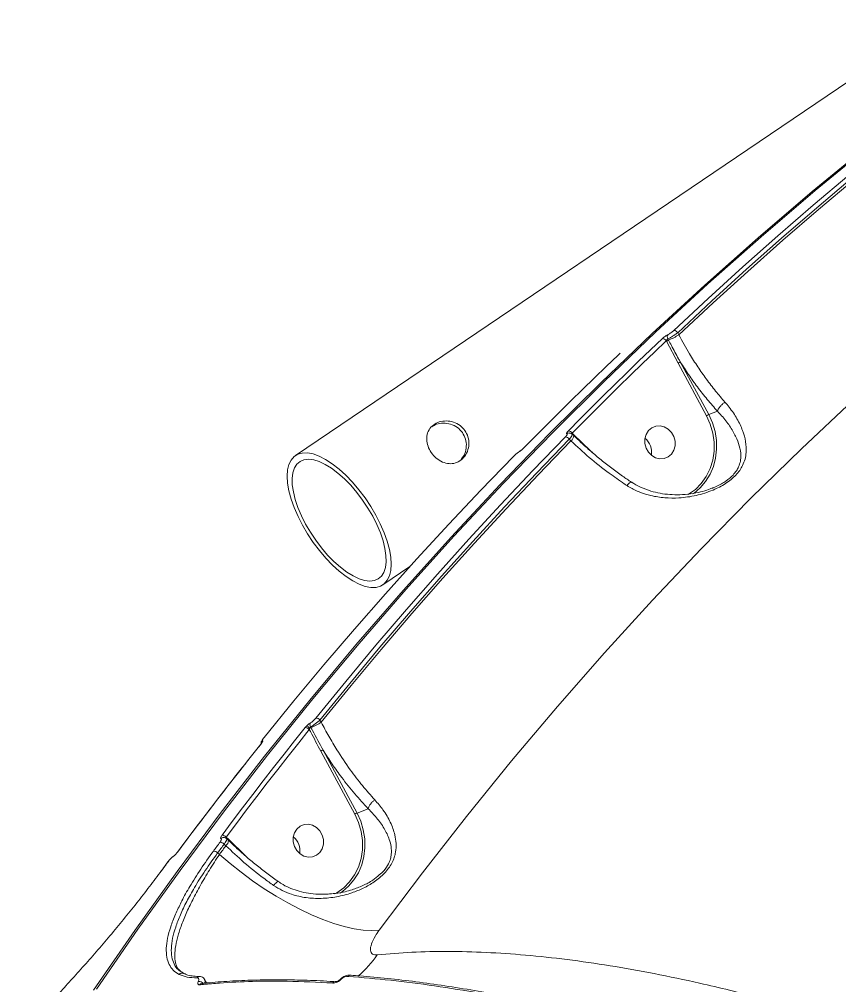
# Model space of a CAD drawing. Header units: millimetres. Extents: x -6104 to 7803, y -6013 to 4803.
# Drawn here: x 257.1 to 477.7, y 1999.5 to 2259.6 of the extents above; entities that cross this region are included whole.
import ezdxf

# ---------------------------------------------------------------- set-up
doc = ezdxf.new("R2010")
doc.units = ezdxf.units.MM
doc.layers.add('DIKOM_ОБЪЕКТ', color=7, linetype='Continuous')

msp = doc.modelspace()

# ---------------------------------------------------------------- linework, layer by layer
at = {"layer": 'DIKOM_ОБЪЕКТ', "color": 7, "linetype": 'Continuous', "lineweight": 15}
for p, q in [((331.325, 2142.197), (504.758, 2259.602)), ((434.487, 2174.675), (434.167, 2175.267)), ((431.092, 2173.069), (431.157, 2172.95)), ((431.157, 2172.95), (434.275, 2167.094)), ((431.712, 2173.237), (431.518, 2173.596)), ((434.275, 2167.094), (441.924, 2152.92)), ((442.519, 2153.224), (434.869, 2167.397)), ((444.897, 2154.118), (442.519, 2153.224)), ((404.999, 2146.616), (405.463, 2146.162)), ((405.777, 2147.966), (406.187, 2147.565)), ((406.168, 2147.884), (405.811, 2148.234)), ((410.76, 2143.448), (406.168, 2147.884)), ((406.187, 2147.565), (406.197, 2147.554)), ((392.722, 2144.229), (392.806, 2144.311)), ((392.807, 2144.31), (392.861, 2144.349)), ((411.214, 2143.004), (410.76, 2143.448)), ((362.144, 2112.342), (354.87, 2107.417)), ((338.269, 2070.413), (337.937, 2071.027)), ((335.494, 2068.976), (335.385, 2069.177)), ((338.173, 2062.616), (347.313, 2045.681)), ((347.908, 2045.985), (338.768, 2062.919)), ((350.933, 2047.123), (347.908, 2045.985)), ((313.331, 2038.911), (312.707, 2039.521)), ((312.817, 2039.112), (313.349, 2038.592)), ((312.163, 2037.642), (312.625, 2037.189)), ((317.912, 2034.485), (313.331, 2038.911)), ((313.349, 2038.592), (313.359, 2038.581)), ((310.904, 2034.86), (310.403, 2035.26)), ((318.362, 2034.045), (317.912, 2034.485)), ((295.263, 2030.461), (297.024, 2032.845)), ((306.165, 2000.131), (306.145, 2000.13))]:
    msp.add_line(p, q, dxfattribs=at)
at = {"layer": 'DIKOM_ОБЪЕКТ', "color": 7, "linetype": 'Continuous', "lineweight": 15, "flags": 128}
for points in [[(509.628, 2241.211), (499.743, 2233.487), (489.948, 2225.635), (480.245, 2217.655), (470.635, 2209.549), (461.119, 2201.318), (451.699, 2192.962), (442.375, 2184.484), (433.148, 2175.883)], [(434.167, 2175.267), (443.386, 2183.861), (452.702, 2192.332), (462.115, 2200.681), (471.623, 2208.905), (481.225, 2217.005), (490.92, 2224.978), (500.707, 2232.824), (510.583, 2240.541)], [(511.056, 2240.079), (501.159, 2232.347), (491.352, 2224.487), (481.637, 2216.498), (472.016, 2208.383), (462.489, 2200.142), (453.057, 2191.776), (443.723, 2183.286), (434.487, 2174.675)], [(485.118, 2225.365), (470.346, 2213.223), (455.789, 2200.789), (441.453, 2188.067), (427.341, 2175.06), (413.458, 2161.773), (399.808, 2148.209), (386.395, 2134.373), (373.223, 2120.269), (360.297, 2105.9), (347.62, 2091.273), (335.196, 2076.39), (323.028, 2061.256), (311.121, 2045.877), (299.478, 2030.256), (288.102, 2014.398), (276.997, 1998.309)], [(277.819, 1998.617), (288.923, 2014.707), (300.299, 2030.565), (311.942, 2046.185), (323.849, 2061.565), (336.017, 2076.699), (348.441, 2091.581), (361.118, 2106.209), (374.045, 2120.577), (387.216, 2134.682), (400.629, 2148.518), (414.279, 2162.082), (428.162, 2175.369), (442.274, 2188.376), (456.61, 2201.098), (471.167, 2213.532), (485.939, 2225.674)], [(430.07, 2173.683), (426.864, 2170.627), (423.67, 2167.557), (420.488, 2164.472), (417.319, 2161.372), (414.162, 2158.257), (411.018, 2155.128), (407.886, 2151.985), (404.767, 2148.827)], [(405.811, 2148.234), (408.927, 2151.389), (412.057, 2154.53), (415.198, 2157.657), (418.352, 2160.768), (421.519, 2163.866), (424.698, 2166.948), (427.889, 2170.016), (431.092, 2173.069)], [(392.861, 2144.349), (395.98, 2147.507), (399.112, 2150.65), (402.256, 2153.779), (405.413, 2156.894), (408.582, 2159.994), (411.763, 2163.079), (414.957, 2166.149), (418.163, 2169.204)], [(353.9, 2014.482), (365.487, 2029.908), (377.341, 2045.087), (389.46, 2060.016), (401.838, 2074.689), (414.471, 2089.101), (427.357, 2103.248), (440.491, 2117.125), (453.868, 2130.728), (467.485, 2144.052), (481.337, 2157.094)], [(441.924, 2152.92), (442.936, 2150.65), (443.621, 2148.261), (443.963, 2145.812), (443.953, 2143.362), (443.592, 2140.969), (442.888, 2138.693), (441.858, 2136.587), (440.527, 2134.702), (438.928, 2133.085), (437.099, 2131.774), (436.958, 2131.691)], [(438.285, 2131.888), (438.564, 2132.084), (440.244, 2133.519), (441.694, 2135.222), (442.881, 2137.154), (443.781, 2139.275), (444.373, 2141.538), (444.645, 2143.895), (444.591, 2146.293), (444.212, 2148.682), (443.516, 2151.009), (442.519, 2153.224)], [(426.295, 2143.102), (425.666, 2144.214), (425.341, 2145.451), (425.344, 2146.713), (425.677, 2147.898), (426.312, 2148.909), (427.198, 2149.666), (428.262, 2150.106), (429.419, 2150.194), (430.575, 2149.922), (431.637, 2149.314), (432.517, 2148.417), (433.146, 2147.305), (433.471, 2146.068), (433.467, 2144.806), (433.134, 2143.621), (432.5, 2142.609), (431.614, 2141.853), (430.55, 2141.413), (429.392, 2141.325), (428.236, 2141.596), (427.175, 2142.205), (426.295, 2143.102)], [(403.957, 2147.208), (395.199, 2138.145), (386.544, 2128.968), (377.993, 2119.676), (369.547, 2110.272), (361.208, 2100.757), (352.976, 2091.132), (344.853, 2081.398), (336.839, 2071.557)], [(337.937, 2071.027), (345.944, 2080.861), (354.061, 2090.586), (362.286, 2100.203), (370.618, 2109.711), (379.057, 2119.107), (387.601, 2128.39), (396.249, 2137.56), (404.999, 2146.616)], [(405.463, 2146.162), (396.694, 2137.089), (388.028, 2127.9), (379.467, 2118.597), (371.012, 2109.181), (362.663, 2099.653), (354.422, 2090.015), (346.291, 2080.268), (338.269, 2070.413)], [(391.588, 2143.284), (391.543, 2143.256), (391.427, 2143.155)], [(322.88, 2066.307), (330.894, 2076.148), (339.017, 2085.882), (347.249, 2095.507), (355.588, 2105.022), (364.034, 2114.426), (372.585, 2123.717), (381.24, 2132.895), (389.998, 2141.958)], [(350.055, 2130.791), (351.58, 2128.506), (352.96, 2126.158), (354.17, 2123.787), (355.192, 2121.433), (356.006, 2119.138), (356.6, 2116.939), (356.962, 2114.874), (357.087, 2112.98), (356.973, 2111.288), (356.622, 2109.828), (356.039, 2108.623), (355.234, 2107.696), (354.222, 2107.061), (353.02, 2106.731), (351.648, 2106.709), (350.129, 2106.997), (348.491, 2107.59), (346.759, 2108.477), (344.966, 2109.644), (343.14, 2111.07), (341.314, 2112.731), (339.518, 2114.599), (337.783, 2116.642), (336.14, 2118.824), (334.615, 2121.109), (333.235, 2123.457), (332.025, 2125.828), (331.003, 2128.181), (330.189, 2130.477), (329.595, 2132.676), (329.233, 2134.74), (329.108, 2136.635), (329.222, 2138.327), (329.573, 2139.787), (330.156, 2140.991), (330.961, 2141.919), (331.973, 2142.553), (333.175, 2142.884), (334.547, 2142.906), (336.066, 2142.618), (337.705, 2142.025), (339.436, 2141.138), (341.229, 2139.971), (343.055, 2138.545), (344.881, 2136.883), (346.677, 2135.016), (348.412, 2132.973), (350.055, 2130.791)], [(349.393, 2130.221), (350.829, 2128.062), (352.122, 2125.843), (353.246, 2123.605), (354.182, 2121.389), (354.911, 2119.236), (355.42, 2117.188), (355.699, 2115.281), (355.744, 2113.552), (355.553, 2112.033), (355.13, 2110.751), (354.482, 2109.731), (353.623, 2108.992), (352.568, 2108.548), (351.336, 2108.407), (349.951, 2108.571), (348.438, 2109.038), (346.826, 2109.798), (345.144, 2110.838), (343.424, 2112.138), (341.698, 2113.674), (339.998, 2115.418), (338.356, 2117.336), (336.802, 2119.394), (335.366, 2121.553), (334.073, 2123.772), (332.949, 2126.01), (332.013, 2128.226), (331.284, 2130.378), (330.775, 2132.427), (330.496, 2134.334), (330.451, 2136.063), (330.642, 2137.582), (331.065, 2138.864), (331.713, 2139.884), (332.572, 2140.622), (333.627, 2141.067), (334.859, 2141.208), (336.244, 2141.044), (337.757, 2140.577), (339.369, 2139.817), (341.051, 2138.777), (342.771, 2137.477), (344.497, 2135.941), (346.197, 2134.197), (347.839, 2132.279), (349.393, 2130.221)], [(333.953, 2068.999), (331.107, 2065.425), (328.275, 2061.837), (325.457, 2058.235), (322.654, 2054.62), (319.865, 2050.991), (317.091, 2047.349), (314.331, 2043.693), (311.586, 2040.024)], [(312.707, 2039.521), (315.45, 2043.187), (318.207, 2046.839), (320.979, 2050.479), (323.765, 2054.104), (326.566, 2057.717), (329.381, 2061.316), (332.211, 2064.901), (335.055, 2068.472)], [(322.275, 2064.875), (322.319, 2064.939), (322.412, 2065.032)], [(299.68, 2035.546), (302.425, 2039.215), (305.184, 2042.87), (307.959, 2046.513), (310.747, 2050.141), (313.551, 2053.757), (316.368, 2057.359), (319.2, 2060.947), (322.047, 2064.521)], [(321.983, 2064.47), (321.987, 2064.475), (322.047, 2064.521)], [(347.313, 2045.681), (348.325, 2043.411), (349.01, 2041.022), (349.352, 2038.573), (349.342, 2036.123), (348.981, 2033.731), (348.276, 2031.454), (347.247, 2029.348), (345.916, 2027.464), (344.317, 2025.846), (342.488, 2024.535), (341.893, 2024.202)], [(343.325, 2024.417), (343.953, 2024.845), (345.633, 2026.281), (347.082, 2027.983), (348.27, 2029.915), (349.169, 2032.036), (349.762, 2034.3), (350.034, 2036.656), (349.98, 2039.055), (349.601, 2041.443), (348.905, 2043.77), (347.908, 2045.985)], [(331.683, 2035.863), (331.055, 2036.975), (330.729, 2038.212), (330.733, 2039.474), (331.066, 2040.659), (331.701, 2041.671), (332.587, 2042.427), (333.651, 2042.867), (334.808, 2042.955), (335.964, 2042.683), (337.026, 2042.075), (337.906, 2041.178), (338.535, 2040.066), (338.86, 2038.829), (338.856, 2037.567), (338.523, 2036.382), (337.888, 2035.37), (337.003, 2034.614), (335.938, 2034.174), (334.781, 2034.086), (333.625, 2034.358), (332.564, 2034.966), (331.683, 2035.863)], [(311.043, 2038.144), (310.823, 2037.846), (310.603, 2037.548), (310.382, 2037.251), (310.162, 2036.953), (309.942, 2036.655), (309.722, 2036.356), (309.502, 2036.058), (309.282, 2035.76)], [(310.403, 2035.26), (310.623, 2035.558), (310.843, 2035.856), (311.062, 2036.154), (311.282, 2036.451), (311.502, 2036.749), (311.722, 2037.047), (311.943, 2037.344), (312.163, 2037.642)], [(312.625, 2037.189), (312.41, 2036.898), (312.195, 2036.607), (311.979, 2036.316), (311.764, 2036.025), (311.549, 2035.734), (311.334, 2035.443), (311.119, 2035.151), (310.904, 2034.86)], [(298.587, 2034.422), (298.491, 2034.349), (298.38, 2034.222)], [(299.618, 2035.497), (299.62, 2035.5), (299.68, 2035.546)], [(310.904, 2034.86), (313.759, 2032.414), (316.736, 2030.046), (319.81, 2027.778), (322.952, 2025.632), (326.134, 2023.625), (329.326, 2021.778), (332.499, 2020.105), (335.625, 2018.624), (338.675, 2017.346), (341.621, 2016.285), (344.436, 2015.449), (347.095, 2014.846), (349.574, 2014.482), (351.849, 2014.36), (353.9, 2014.482)], [(295.323, 2030.51), (295.543, 2030.808), (295.763, 2031.106), (295.983, 2031.404), (296.203, 2031.702), (296.423, 2032), (296.643, 2032.298), (296.864, 2032.596), (297.084, 2032.893)], [(297.024, 2032.845), (297.026, 2032.847), (297.084, 2032.893)], [(295.263, 2030.461), (295.265, 2030.464), (295.323, 2030.51)], [(305.622, 2001.978), (305.617, 2001.978), (305.562, 2001.98)], [(343.322, 2001.138), (343.327, 2001.156), (343.338, 2001.171), (343.354, 2001.18), (343.376, 2001.185), (343.403, 2001.185), (343.435, 2001.18), (343.472, 2001.171), (343.513, 2001.157)], [(346.284, 2002.372), (346.236, 2002.378), (346.224, 2002.379)]]:
    msp.add_lwpolyline(points, dxfattribs=at)
at = {"layer": 'DIKOM_ОБЪЕКТ', "color": 7, "linetype": 'Continuous', "lineweight": 15}
for centre, radius, start, end in [((432.399, 2174.128), 1.029, 140.26857, 211.15313), ((419.47, 2200.265), 29.671, 294.36703, 300.40428), ((433.041, 2174.555), 1.333, 32.31735, 85.36838), ((429.971, 2172.358), 1.328, 32.3585, 85.73363), ((434.177, 2167.799), 5.971, 114.38825, 120.38881), ((436.956, 2162.575), 5.255, 113.40131, 120.68515), ((444.597, 2148.418), 5.236, 113.38819, 120.69827), ((404.992, 2147.357), 0.916, 91.5181, 133.66817), ((404.681, 2147.461), 1.369, 34.39296, 86.40522), ((403.864, 2145.831), 1.38, 34.64731, 86.16247), ((403.99, 2147.828), 2.224, 311.48482, 352.89899), ((407.008, 2147.166), 1.105, 139.42788, 150.78262), ((422.262, 2143.072), 4.901, 350.55558, 50.66953), ((422.266, 2143.074), 4.896, 350.52581, 50.6993), ((336.281, 2069.721), 1.048, 147.72172, 211.26932), ((323.234, 2096.036), 29.708, 294.37269, 300.4025), ((336.79, 2070.051), 1.507, 40.37824, 88.11511), ((333.913, 2067.499), 1.501, 40.42727, 88.4528), ((339.805, 2073.666), 6.732, 217.52556, 226.23532), ((337.441, 2064.601), 4.789, 113.99395, 118.60498), ((323.224, 2064.771), 0.999, 139.69444, 174.34703), ((340.834, 2058.139), 5.208, 113.36869, 120.71777), ((349.995, 2041.163), 5.255, 113.40131, 120.68515), ((312.028, 2038.512), 0.917, 90.26108, 141.27167), ((311.563, 2038.473), 1.552, 42.5057, 89.14478), ((327.65, 2035.833), 4.901, 350.55711, 50.66702), ((327.655, 2035.835), 4.897, 350.52747, 50.69666), ((311.014, 2036.579), 1.565, 42.76336, 88.9205), ((311.152, 2038.856), 2.225, 311.48904, 352.88687), ((314.146, 2038.21), 1.076, 139.28825, 150.94788), ((309.255, 2034.191), 1.569, 42.92673, 88.98443), ((324.711, 2028.292), 35.22, 312.03828, 324.43069), ((300.796, 2001.983), 0.934, 52.36663, 141.48593), ((305.58, 2001.139), 0.841, 91.23533, 145.71229), ((305.423, 1999.182), 1.494, 40.63266, 98.90115), ((306.236, 1999.347), 0.787, 96.64516, 147.86236), ((341.994, 1999.867), 0.744, 87.58027, 149.33376), ((346.218, 2001.631), 0.748, 89.56191, 149.15009)]:
    msp.add_arc(centre, radius, start, end, dxfattribs=at)
for points, knots in [([(431.608, 2174.785), (431.597, 2174.781), (431.495, 2174.737), (431.258, 2174.609), (430.861, 2174.343), (430.439, 2174.018), (430.193, 2173.794), (430.07, 2173.683)], [0, 0, 0, 0, 0.0278455, 0.2650055, 0.5076939, 0.753932, 1, 1, 1, 1]), ([(431.518, 2173.596), (431.537, 2173.603), (431.706, 2173.676), (432.107, 2173.879), (432.785, 2174.285), (433.517, 2174.772), (433.95, 2175.102), (434.167, 2175.267)], [0, 0, 0, 0, 0.0286354, 0.2670842, 0.5101323, 0.7556474, 1, 1, 1, 1]), ([(433.148, 2175.883), (433.025, 2175.772), (432.779, 2175.549), (432.356, 2175.226), (431.959, 2174.962), (431.72, 2174.834), (431.619, 2174.79), (431.608, 2174.785)], [0, 0, 0, 0, 0.2457771, 0.4918092, 0.7342765, 0.9715216, 1, 1, 1, 1]), ([(446.898, 2156.571), (446.045, 2157.553), (444.33, 2159.527), (441.879, 2162.736), (439.548, 2166.08), (437.033, 2170.02), (435.43, 2172.95), (434.487, 2174.675)], [0, 0, 0, 0, 0.1872858, 0.3765503, 0.5570071, 0.7391971, 1, 1, 1, 1]), ([(431.092, 2173.069), (431.122, 2173.127), (431.179, 2173.241), (431.29, 2173.4), (431.4, 2173.52), (431.472, 2173.572), (431.507, 2173.591), (431.515, 2173.594), (431.518, 2173.596)], [0, 0, 0, 0, 0.26300396, 0.51590028, 0.75209217, 0.94105237, 0.97420458, 1, 1, 1, 1]), ([(434.869, 2167.397), (434.709, 2167.689), (433.905, 2169.147), (432.864, 2171.101), (431.972, 2172.755), (431.712, 2173.237)], [0, 0, 0, 0, 0.15040988, 0.75212218, 1, 1, 1, 1]), ([(418.162, 2169.22), (418.215, 2169.271), (418.342, 2169.392), (418.449, 2169.51), (418.506, 2169.582), (418.505, 2169.581), (418.505, 2169.58)], [0, 0, 0, 0, 0.273804, 0.6539213, 0.89723, 1, 1, 1, 1]), ([(418.163, 2169.204), (418.189, 2169.229), (418.326, 2169.36), (418.542, 2169.582), (418.644, 2169.716), (418.695, 2169.782)], [0, 0, 0, 0, 0.1049111, 0.5584338, 1, 1, 1, 1]), ([(434.869, 2167.397), (435.607, 2166.25), (437.089, 2163.945), (439.525, 2160.565), (442.126, 2157.234), (443.97, 2155.16), (444.897, 2154.118)], [0, 0, 0, 0, 0.2380443, 0.4781608, 0.7377141, 1, 1, 1, 1]), ([(420.53, 2134.115), (420.754, 2133.975), (421.858, 2133.282), (423.983, 2132.275), (427.173, 2131.288), (430.696, 2130.754), (434.786, 2130.725), (439.161, 2131.341), (443.416, 2132.676), (446.561, 2134.288), (448.559, 2135.737), (449.861, 2136.935), (450.895, 2138.206), (451.755, 2139.653), (452.345, 2141.255), (452.695, 2143.401), (452.548, 2145.959), (451.701, 2148.978), (450.23, 2152.09), (448.531, 2154.657), (447.276, 2156.128), (446.898, 2156.571)], [0, 0, 0, 0, 0.0134548, 0.066322, 0.1192308, 0.1832726, 0.2473505, 0.3264797, 0.4053645, 0.46786, 0.4990965, 0.5303026, 0.5614422, 0.5926223, 0.6345136, 0.6764883, 0.7480855, 0.8197602, 0.8939583, 0.9680656, 1, 1, 1, 1]), ([(444.899, 2154.121), (444.951, 2154.298), (445.056, 2154.652), (445.474, 2155.284), (446.031, 2155.903), (446.501, 2156.295), (446.791, 2156.5), (446.861, 2156.547), (446.898, 2156.571)], [0, 0, 0, 0, 0.23161256, 0.46324297, 0.69486348, 0.92649791, 0.96104086, 1, 1, 1, 1]), ([(444.899, 2154.121), (444.899, 2154.12), (445.273, 2153.715), (446.5, 2152.429), (448.235, 2150.141), (449.817, 2147.435), (450.848, 2144.79), (451.22, 2142.589), (451.084, 2140.712), (450.681, 2139.336), (449.994, 2138.067), (448.944, 2136.736), (447.7, 2135.696), (445.916, 2134.522), (444.744, 2134), (443.772, 2133.566)], [0, 0, 0, 0, 0.0000712, 0.055872, 0.1845875, 0.3168427, 0.4398096, 0.5654488, 0.6346954, 0.7054707, 0.7544538, 0.805322, 0.8849153, 0.9044989, 1, 1, 1, 1]), ([(444.897, 2154.118), (444.897, 2154.118), (444.898, 2154.119), (444.899, 2154.12), (444.899, 2154.121)], [0, 0, 0, 0, 0.6211931, 1, 1, 1, 1]), ([(376.904, 2148.966), (377.232, 2148.391), (377.887, 2147.241), (378.082, 2145.229), (377.677, 2143.275), (376.667, 2141.59), (375.219, 2140.434), (373.533, 2139.922), (371.75, 2140.059), (369.994, 2140.829), (368.448, 2142.148), (367.303, 2143.819), (366.666, 2145.636), (366.598, 2147.459), (367.161, 2149.137), (368.345, 2150.478), (369.992, 2151.324), (371.903, 2151.614), (373.884, 2151.294), (375.677, 2150.402), (376.515, 2149.421), (376.904, 2148.966)], [0, 0, 0, 0, 0.0522328, 0.1044156, 0.1578392, 0.2123177, 0.2653831, 0.3167434, 0.3687713, 0.4227546, 0.4770196, 0.5294972, 0.5809374, 0.633501, 0.6877747, 0.7417331, 0.7936579, 0.8450722, 0.8982128, 0.9526886, 1, 1, 1, 1]), ([(368.041, 2149.957), (368.434, 2150.201), (369.326, 2150.753), (371.119, 2151.014), (373.092, 2150.753), (374.95, 2149.886), (375.823, 2148.879), (376.241, 2148.396)], [0, 0, 0, 0, 0.1615548, 0.3658209, 0.5782528, 0.7977337, 1, 1, 1, 1]), ([(376.241, 2148.396), (376.567, 2147.823), (377.219, 2146.677), (377.403, 2144.676), (377.03, 2142.714), (376.303, 2141.672), (375.944, 2141.156)], [0, 0, 0, 0, 0.2479136, 0.4955469, 0.7502296, 1, 1, 1, 1]), ([(404.767, 2148.827), (404.748, 2148.807), (404.623, 2148.679), (404.426, 2148.452), (404.269, 2148.206), (404.232, 2148.043), (404.317, 2148.027), (404.36, 2148.019)], [0, 0, 0, 0, 0.0426238, 0.2824714, 0.5216159, 0.7607542, 1, 1, 1, 1]), ([(404.966, 2148.252), (405.013, 2148.26), (405.181, 2148.288), (405.495, 2148.195), (405.685, 2148.031), (405.767, 2147.959)], [0, 0, 0, 0, 0.1768756, 0.6439101, 1, 1, 1, 1]), ([(404.36, 2148.019), (404.403, 2148.011), (404.488, 2147.995), (404.452, 2147.831), (404.296, 2147.583), (404.1, 2147.356), (403.975, 2147.227), (403.957, 2147.208)], [0, 0, 0, 0, 0.2393925, 0.4786795, 0.7179043, 0.9577158, 1, 1, 1, 1]), ([(404.999, 2146.616), (405.029, 2146.649), (405.23, 2146.87), (405.545, 2147.263), (405.786, 2147.678), (405.854, 2147.915), (405.774, 2147.94), (405.756, 2147.945)], [0, 0, 0, 0, 0.0509403, 0.3399482, 0.6284237, 0.9169909, 1, 1, 1, 1]), ([(405.463, 2146.162), (407.076, 2144.659), (410.349, 2141.609), (415.249, 2137.753), (418.692, 2135.324), (420.29, 2134.273), (420.53, 2134.115)], [0, 0, 0, 0, 0.343499, 0.6969371, 0.9545284, 1, 1, 1, 1]), ([(406.218, 2147.577), (406.847, 2146.967), (408.325, 2145.532), (410.793, 2143.334), (413.577, 2140.996), (416.441, 2138.757), (419.174, 2136.747), (420.955, 2135.556), (421.756, 2135.02)], [0, 0, 0, 0, 0.1328482, 0.3122551, 0.4924755, 0.6729161, 0.8528939, 1, 1, 1, 1]), ([(389.998, 2141.958), (390.112, 2142.071), (390.342, 2142.299), (390.73, 2142.641), (391.094, 2142.934), (391.317, 2143.089), (391.414, 2143.147), (391.427, 2143.155)], [0, 0, 0, 0, 0.2406714, 0.4814274, 0.72163, 0.9612001, 1, 1, 1, 1]), ([(391.427, 2143.155), (391.441, 2143.163), (391.537, 2143.221), (391.76, 2143.376), (392.126, 2143.667), (392.516, 2144.008), (392.746, 2144.235), (392.861, 2144.349)], [0, 0, 0, 0, 0.0385832, 0.2780963, 0.5183461, 0.7592339, 1, 1, 1, 1]), ([(391.588, 2143.284), (391.596, 2143.289), (391.625, 2143.306), (391.745, 2143.386), (391.954, 2143.543), (392.249, 2143.786), (392.529, 2144.036), (392.675, 2144.182), (392.722, 2144.229)], [0, 0, 0, 0, 0.0554792, 0.1989809, 0.3876506, 0.6201458, 0.8771744, 1, 1, 1, 1]), ([(421.727, 2134.983), (421.682, 2135.003), (421.575, 2135.052), (421.242, 2134.849), (420.89, 2134.523), (420.644, 2134.25), (420.557, 2134.147), (420.53, 2134.115)], [0, 0, 0, 0, 0.2212138, 0.5283651, 0.8355152, 0.949225, 1, 1, 1, 1]), ([(421.789, 2135.073), (421.831, 2135.041), (422.52, 2134.532), (424.043, 2133.762), (426.343, 2132.793), (428.819, 2132.114), (431.404, 2131.728), (434.116, 2131.605), (436.911, 2131.77), (439.564, 2132.215), (441.857, 2132.813), (443.184, 2133.327), (443.777, 2133.556)], [0, 0, 0, 0, 0.0069091, 0.1131177, 0.2234742, 0.3365492, 0.4514462, 0.5694253, 0.6949046, 0.818732, 0.9191025, 1, 1, 1, 1]), ([(443.772, 2133.566), (443.7, 2133.528), (443.486, 2133.412), (443.254, 2133.358), (443.1, 2133.321)], [0, 0, 0, 0, 0.33197038, 1, 1, 1, 1]), ([(335.395, 2070.281), (335.301, 2070.23), (335.115, 2070.128), (334.781, 2069.864), (334.565, 2069.66), (334.466, 2069.566)], [0, 0, 0, 0, 0.3509953, 0.701431, 1, 1, 1, 1]), ([(335.385, 2069.177), (335.554, 2069.263), (335.896, 2069.437), (336.579, 2069.899), (337.301, 2070.453), (337.726, 2070.837), (337.937, 2071.027)], [0, 0, 0, 0, 0.2425021, 0.4917149, 0.7472786, 1, 1, 1, 1]), ([(336.839, 2071.557), (336.724, 2071.421), (336.493, 2071.15), (336.09, 2070.764), (335.698, 2070.448), (335.495, 2070.336), (335.395, 2070.281)], [0, 0, 0, 0, 0.2566309, 0.5136765, 0.7612225, 1, 1, 1, 1]), ([(352.691, 2049.539), (351.574, 2050.787), (349.322, 2053.304), (345.877, 2057.836), (342.859, 2062.335), (340.27, 2066.653), (338.938, 2069.156), (338.269, 2070.413)], [0, 0, 0, 0, 0.21064874, 0.42475163, 0.676213, 0.83739716, 1, 1, 1, 1]), ([(334.466, 2069.566), (334.413, 2069.513), (334.229, 2069.328), (334.068, 2069.136), (333.953, 2068.999)], [0, 0, 0, 0, 0.2879724, 1, 1, 1, 1]), ([(335.055, 2068.472), (335.073, 2068.553), (335.099, 2068.665), (335.138, 2068.774), (335.149, 2068.805)], [0, 0, 0, 0, 0.7210874, 1, 1, 1, 1]), ([(335.055, 2068.472), (335.157, 2068.283), (336.205, 2066.335), (337.239, 2064.38), (338.173, 2062.616)], [0, 0, 0, 0, 0.0973961, 1, 1, 1, 1]), ([(335.149, 2068.805), (335.17, 2068.857), (335.213, 2068.965), (335.289, 2069.091), (335.35, 2069.156), (335.378, 2069.173), (335.385, 2069.177)], [0, 0, 0, 0, 0.3282784, 0.6788025, 0.9203679, 1, 1, 1, 1]), ([(338.768, 2062.919), (337.816, 2064.676), (336.723, 2066.695), (335.635, 2068.714), (335.494, 2068.976)], [0, 0, 0, 0, 0.8702185, 1, 1, 1, 1]), ([(322.047, 2064.521), (322.089, 2064.575), (322.236, 2064.762), (322.339, 2064.92), (322.412, 2065.032)], [0, 0, 0, 0, 0.2878776, 1, 1, 1, 1]), ([(322.119, 2064.647), (322.11, 2064.688), (322.083, 2064.819), (322.116, 2065.041), (322.198, 2065.318), (322.381, 2065.663), (322.605, 2066.002), (322.823, 2066.257), (322.866, 2066.307)], [0, 0, 0, 0, 0.058236, 0.1876988, 0.3293299, 0.5453283, 0.9103249, 1, 1, 1, 1]), ([(322.462, 2065.417), (322.426, 2065.419), (322.355, 2065.424), (322.392, 2065.584), (322.532, 2065.841), (322.719, 2066.104), (322.849, 2066.268), (322.88, 2066.307)], [0, 0, 0, 0, 0.2249466, 0.4495835, 0.6803199, 0.9238193, 1, 1, 1, 1]), ([(322.412, 2065.032), (322.452, 2065.104), (322.539, 2065.26), (322.568, 2065.409), (322.498, 2065.414), (322.462, 2065.417)], [0, 0, 0, 0, 0.2986045, 0.6490426, 1, 1, 1, 1]), ([(299.618, 2035.497), (301.521, 2038.037), (307.039, 2045.403), (314.498, 2055.062), (320.114, 2062.122), (321.987, 2064.476)], [0, 0, 0, 0, 0.2597894, 0.7531926, 1, 1, 1, 1]), ([(321.98, 2064.472), (322.031, 2064.535), (322.147, 2064.678), (322.24, 2064.817), (322.269, 2064.866), (322.274, 2064.875)], [0, 0, 0, 0, 0.3946026, 0.893742, 1, 1, 1, 1]), ([(322.27, 2064.87), (322.281, 2064.887), (322.309, 2064.93), (322.318, 2064.957), (322.314, 2064.946), (322.314, 2064.946)], [0, 0, 0, 0, 0.3853873, 0.9907169, 1, 1, 1, 1]), ([(338.768, 2062.919), (339.573, 2061.661), (341.192, 2059.133), (344.035, 2055.18), (347.276, 2051.063), (349.708, 2048.443), (350.933, 2047.123)], [0, 0, 0, 0, 0.2160657, 0.4341067, 0.7147652, 1, 1, 1, 1]), ([(325.468, 2026.5), (326.226, 2026.024), (327.741, 2025.071), (330.672, 2023.905), (334.198, 2023.107), (338.308, 2022.908), (342.438, 2023.35), (346.236, 2024.338), (349.623, 2025.719), (352.642, 2027.443), (354.94, 2029.335), (356.425, 2031.105), (357.323, 2032.531), (357.947, 2034), (358.392, 2035.784), (358.488, 2037.829), (358.077, 2040.493), (356.977, 2043.501), (355.144, 2046.662), (353.459, 2048.639), (352.691, 2049.539)], [0, 0, 0, 0, 0.0450786, 0.0901828, 0.1588885, 0.2276841, 0.2984037, 0.3691139, 0.4250484, 0.4808189, 0.5408192, 0.5713839, 0.6019545, 0.6344661, 0.6670296, 0.7198472, 0.772771, 0.852885, 0.9329876, 1, 1, 1, 1]), ([(350.936, 2047.126), (350.979, 2047.312), (351.067, 2047.685), (351.463, 2048.341), (351.983, 2048.954), (352.422, 2049.342), (352.654, 2049.512), (352.691, 2049.539)], [0, 0, 0, 0, 0.24622644, 0.49246398, 0.73869262, 0.95803505, 1, 1, 1, 1]), ([(350.933, 2047.123), (350.934, 2047.123), (350.935, 2047.124), (350.935, 2047.125), (350.936, 2047.126)], [0, 0, 0, 0, 0.5693385, 1, 1, 1, 1]), ([(350.936, 2047.126), (350.936, 2047.126), (351.724, 2046.311), (353.357, 2044.615), (355.29, 2041.845), (356.54, 2039.263), (357.133, 2036.942), (357.208, 2035.191), (356.919, 2033.63), (356.356, 2032.134), (355.488, 2030.883), (354.634, 2029.908), (354.217, 2029.596), (353.989, 2029.425)], [0, 0, 0, 0, 0.0001069, 0.1461037, 0.3178372, 0.4939733, 0.6043209, 0.7168774, 0.7816495, 0.848208, 0.9419156, 0.9682477, 1, 1, 1, 1]), ([(311.313, 2039.086), (311.36, 2039.074), (311.454, 2039.05), (311.447, 2038.854), (311.327, 2038.567), (311.163, 2038.307), (311.058, 2038.163), (311.043, 2038.144)], [0, 0, 0, 0, 0.24074, 0.4813766, 0.7220835, 0.9628107, 1, 1, 1, 1]), ([(311.586, 2040.024), (311.572, 2040.005), (311.466, 2039.861), (311.302, 2039.602), (311.181, 2039.316), (311.172, 2039.122), (311.266, 2039.098), (311.313, 2039.086)], [0, 0, 0, 0, 0.0372111, 0.2778825, 0.5185769, 0.759237, 1, 1, 1, 1]), ([(312.023, 2039.421), (312.042, 2039.424), (312.186, 2039.446), (312.491, 2039.364), (312.706, 2039.195), (312.812, 2039.113)], [0, 0, 0, 0, 0.0698515, 0.5461949, 1, 1, 1, 1]), ([(312.163, 2037.642), (312.187, 2037.673), (312.367, 2037.909), (312.651, 2038.334), (312.857, 2038.79), (312.902, 2039.053), (312.816, 2039.084), (312.797, 2039.091)], [0, 0, 0, 0, 0.0449105, 0.3354259, 0.6258026, 0.9159192, 1, 1, 1, 1]), ([(312.632, 2039.181), (312.627, 2039.183), (312.604, 2039.195), (312.601, 2039.26), (312.625, 2039.367), (312.672, 2039.462), (312.703, 2039.514), (312.707, 2039.521)], [0, 0, 0, 0, 0.080633, 0.3720807, 0.6638371, 0.9550511, 1, 1, 1, 1]), ([(312.625, 2037.189), (314.221, 2035.681), (317.459, 2032.621), (321.867, 2029.082), (324.583, 2027.134), (325.468, 2026.5)], [0, 0, 0, 0, 0.3958762, 0.8032197, 1, 1, 1, 1]), ([(313.381, 2038.604), (314.01, 2037.994), (315.486, 2036.561), (317.951, 2034.368), (320.729, 2032.032), (323.589, 2029.807), (325.591, 2028.312), (326.636, 2027.604), (326.705, 2027.558)], [0, 0, 0, 0, 0.153728, 0.3609245, 0.5690808, 0.7775188, 0.9854295, 1, 1, 1, 1]), ([(297.027, 2032.846), (297.045, 2032.872), (297.197, 2033.083), (297.548, 2033.501), (298.068, 2034.016), (298.377, 2034.313), (298.572, 2034.408), (298.586, 2034.415)], [0, 0, 0, 0, 0.0431455, 0.350395, 0.6509756, 0.9749619, 1, 1, 1, 1]), ([(297.084, 2032.893), (297.184, 2033.022), (297.383, 2033.28), (297.73, 2033.662), (298.065, 2033.985), (298.275, 2034.153), (298.368, 2034.213), (298.38, 2034.222)], [0, 0, 0, 0, 0.2404975, 0.4810153, 0.7218732, 0.9628572, 1, 1, 1, 1]), ([(300.323, 2003.47), (300.145, 2003.588), (299.43, 2004.065), (298.651, 2005.324), (298.002, 2007.231), (297.881, 2009.561), (298.226, 2012.239), (299.038, 2015.245), (300.312, 2018.553), (302.007, 2022.114), (304.221, 2026.095), (306.972, 2030.481), (309.259, 2033.667), (310.403, 2035.26)], [0, 0, 0, 0, 0.0310871, 0.1253091, 0.2192307, 0.3131586, 0.407388, 0.5013164, 0.5950003, 0.6889837, 0.7826688, 0.8913332, 1, 1, 1, 1]), ([(298.38, 2034.222), (298.393, 2034.23), (298.486, 2034.291), (298.696, 2034.458), (299.031, 2034.78), (299.38, 2035.16), (299.58, 2035.417), (299.68, 2035.546)], [0, 0, 0, 0, 0.0372868, 0.2782123, 0.5190252, 0.7595422, 1, 1, 1, 1]), ([(298.586, 2034.422), (298.592, 2034.425), (298.608, 2034.436), (298.697, 2034.503), (298.852, 2034.636), (299.083, 2034.862), (299.352, 2035.16), (299.54, 2035.39), (299.614, 2035.493), (299.617, 2035.496)], [0, 0, 0, 0, 0.0605931, 0.1764772, 0.329592, 0.5266885, 0.7536818, 0.9910846, 1, 1, 1, 1]), ([(310.904, 2034.86), (309.983, 2033.447), (308.141, 2030.622), (305.731, 2026.523), (303.625, 2022.588), (301.871, 2018.875), (300.488, 2015.429), (299.513, 2012.308), (298.95, 2009.545), (298.802, 2007.173), (299.115, 2005.267), (299.69, 2003.946), (300.327, 2003.467), (300.562, 2003.291)], [0, 0, 0, 0, 0.0929015, 0.1858032, 0.2797514, 0.3739938, 0.4679416, 0.5628199, 0.6580021, 0.7528801, 0.8484014, 0.9442322, 1, 1, 1, 1]), ([(309.282, 2035.76), (308.114, 2034.131), (305.776, 2030.873), (303.013, 2026.414), (301.304, 2023.452), (300.677, 2022.123), (300.618, 2021.998)], [0, 0, 0, 0, 0.3388293, 0.6776534, 0.9698551, 1, 1, 1, 1]), ([(257.055, 1986.388), (258.081, 1987.416), (260.132, 1989.472), (263.518, 1992.981), (266.983, 1996.656), (270.466, 2000.436), (274.071, 2004.44), (277.75, 2008.633), (281.447, 2012.958), (285.108, 2017.364), (288.673, 2021.795), (292.118, 2026.209), (294.256, 2029.078), (295.323, 2030.51)], [0, 0, 0, 0, 0.1009686, 0.2019357, 0.290338, 0.379023, 0.4674237, 0.5561135, 0.6450898, 0.7337802, 0.822424, 0.9113531, 1, 1, 1, 1]), ([(353.989, 2029.425), (353.396, 2028.912), (352.031, 2027.728), (349.454, 2026.407), (346.326, 2025.217), (343.625, 2024.491), (341.889, 2024.355), (341.442, 2024.32)], [0, 0, 0, 0, 0.16763984, 0.38617218, 0.61211082, 0.89988173, 1, 1, 1, 1]), ([(326.688, 2027.52), (326.649, 2027.537), (326.563, 2027.573), (326.248, 2027.35), (325.883, 2026.989), (325.611, 2026.674), (325.495, 2026.532), (325.468, 2026.5)], [0, 0, 0, 0, 0.2283053, 0.5131333, 0.797966, 0.9536926, 1, 1, 1, 1]), ([(326.717, 2027.567), (327.144, 2027.274), (328.21, 2026.543), (330.115, 2025.658), (332.395, 2024.876), (334.859, 2024.352), (337.474, 2024.106), (339.659, 2024.086), (340.953, 2024.255), (341.34, 2024.305)], [0, 0, 0, 0, 0.1005423, 0.2510719, 0.407901, 0.5717081, 0.7440995, 0.9235243, 1, 1, 1, 1]), ([(300.618, 2021.998), (300.075, 2020.895), (298.929, 2018.566), (297.705, 2015.322), (296.87, 2012.251), (296.519, 2009.52), (296.645, 2007.151), (297.287, 2005.192), (298.377, 2003.609), (299.503, 2002.912), (300.065, 2002.564)], [0, 0, 0, 0, 0.1135576, 0.23973, 0.3662872, 0.4932513, 0.6198085, 0.7464027, 0.8734008, 1, 1, 1, 1]), ([(353.359, 2007.805), (352.874, 2007.828), (351.898, 2007.874), (351.392, 2008.976), (351.685, 2010.693), (352.615, 2012.639), (353.533, 2013.955), (353.9, 2014.482)], [0, 0, 0, 0, 0.2099059, 0.4228934, 0.6382642, 0.8553525, 1, 1, 1, 1]), ([(865.948, 1744.415), (862.314, 1748.266), (855.043, 1755.973), (843.404, 1767.598), (831.269, 1779.233), (818.441, 1791.012), (804.931, 1802.906), (790.745, 1814.887), (776.107, 1826.761), (760.623, 1838.832), (744.283, 1851.053), (727.1, 1863.369), (709.405, 1875.524), (691.237, 1887.465), (672.65, 1899.145), (654.074, 1910.292), (635.575, 1920.88), (617.213, 1930.897), (598.668, 1940.518), (579.996, 1949.691), (561.261, 1958.371), (542.892, 1966.361), (524.943, 1973.649), (507.457, 1980.24), (490.135, 1986.249), (473.044, 1991.628), (456.253, 1996.341), (441.19, 2000.025), (427.78, 2002.844), (415.881, 2004.967), (404.346, 2006.631), (393.217, 2007.827), (382.544, 2008.552), (372.328, 2008.799), (362.533, 2008.605), (356.417, 2008.071), (353.359, 2007.805)], [0, 0, 0, 0, 0.0277654, 0.0555639, 0.0833624, 0.1111276, 0.1400315, 0.168973, 0.1979143, 0.226818, 0.2582448, 0.2896958, 0.3211227, 0.3534672, 0.3858385, 0.4181831, 0.449506, 0.480853, 0.5121759, 0.5444126, 0.5766757, 0.6089124, 0.640161, 0.6714336, 0.7026821, 0.7348412, 0.7670266, 0.7991857, 0.8241463, 0.849107, 0.8742669, 0.8994268, 0.9244695, 0.9495121, 0.974756, 1, 1, 1, 1]), ([(299.977, 2003.851), (300.121, 2003.692), (300.476, 2003.302), (300.995, 2003.037), (301.303, 2002.88)], [0, 0, 0, 0, 0.4071842, 1, 1, 1, 1]), ([(301.478, 2002.764), (301.575, 2002.711), (302.043, 2002.456), (303.139, 2002.197), (304.431, 2001.999), (305.336, 2002.016), (305.623, 2002.021)], [0, 0, 0, 0, 0.0976514, 0.4700201, 0.8325426, 1, 1, 1, 1]), ([(300.065, 2002.564), (300.743, 2002.285), (302.107, 2001.723), (303.955, 2001.65), (304.885, 2001.613)], [0, 0, 0, 0, 0.4964932, 1, 1, 1, 1]), ([(304.885, 2001.613), (304.997, 2001.598), (305.218, 2001.569), (305.359, 2001.343), (305.362, 2001.033), (305.247, 2000.779), (305.192, 2000.658)], [0, 0, 0, 0, 0.297451, 0.5890174, 0.8028242, 1, 1, 1, 1]), ([(305.192, 2000.658), (305.176, 2000.627), (305.104, 2000.49), (305.026, 2000.246), (305.04, 1999.969), (305.209, 1999.773), (305.446, 1999.769), (305.569, 1999.766)], [0, 0, 0, 0, 0.0490405, 0.2178983, 0.4266604, 0.7022434, 1, 1, 1, 1]), ([(305.562, 2001.964), (305.627, 2001.968), (305.884, 2001.985), (306.325, 2001.83), (306.755, 2001.502), (306.856, 2001.211), (306.892, 2001.107)], [0, 0, 0, 0, 0.123008, 0.4814928, 0.8145112, 1, 1, 1, 1]), ([(305.569, 1999.766), (305.921, 1999.802), (307.681, 1999.978), (312.338, 2000.367), (319.759, 2000.725), (329.833, 2000.81), (337.231, 2000.448), (341.354, 2000.247)], [0, 0, 0, 0, 0.0321661, 0.1608354, 0.4183959, 0.6759574, 1, 1, 1, 1]), ([(306.143, 2000.129), (306.143, 2000.129), (306.142, 2000.13), (306.144, 2000.13), (306.145, 2000.13)], [0, 0, 0, 0, 0.0710857, 1, 1, 1, 1]), ([(306.165, 2000.109), (306.586, 2000.158), (309.021, 2000.441), (313.675, 2000.762), (320.126, 2001.06), (326.778, 2001.146), (333.633, 2001.02), (338.719, 2000.832), (341.578, 2000.626), (342.024, 2000.594)], [0, 0, 0, 0, 0.0389402, 0.2251492, 0.4109136, 0.5960149, 0.7806934, 0.9658065, 1, 1, 1, 1]), ([(306.919, 2000.195), (306.944, 2000.263), (307.047, 2000.546), (307.04, 2000.88), (306.92, 2001.06), (306.89, 2001.106)], [0, 0, 0, 0, 0.1897348, 0.7924516, 1, 1, 1, 1]), ([(306.927, 2001.163), (306.97, 2001.049), (307.104, 2000.688), (307.269, 2000.426), (307.382, 2000.247)], [0, 0, 0, 0, 0.3167669, 1, 1, 1, 1]), ([(341.354, 2000.247), (341.412, 2000.245), (341.701, 2000.235), (342.21, 2000.322), (342.804, 2000.58), (343.225, 2000.856), (343.417, 2001.056), (343.513, 2001.157)], [0, 0, 0, 0, 0.0951069, 0.4719543, 0.7157835, 0.8572154, 1, 1, 1, 1]), ([(342.018, 2000.614), (342.026, 2000.613), (342.096, 2000.601), (342.407, 2000.633), (342.789, 2000.768), (343.07, 2000.93), (343.222, 2001.05), (343.305, 2001.132), (343.356, 2001.192), (343.384, 2001.234), (343.391, 2001.247), (343.393, 2001.252)], [0, 0, 0, 0, 0.0439528, 0.3940029, 0.6579988, 0.7971827, 0.8674595, 0.9114401, 0.9444997, 0.9795537, 1, 1, 1, 1]), ([(343.345, 2001.16), (343.48, 2001.308), (343.77, 2001.63), (344.361, 2001.993), (345.043, 2002.264), (345.685, 2002.408), (346.073, 2002.363), (346.222, 2002.345)], [0, 0, 0, 0, 0.1668124, 0.3596539, 0.5790151, 0.838518, 1, 1, 1, 1]), ([(343.513, 2001.157), (343.607, 2001.255), (343.793, 2001.449), (344.198, 2001.713), (344.767, 2001.955), (345.248, 2002.03), (345.523, 2002.017), (345.577, 2002.015)], [0, 0, 0, 0, 0.1455947, 0.2899565, 0.5320874, 0.9098216, 1, 1, 1, 1]), ([(345.577, 2002.015), (349.341, 2001.701), (356.87, 2001.074), (368.74, 1999.53), (380.987, 1997.58), (389.499, 1995.878), (393.754, 1995.027)], [0, 0, 0, 0, 0.249097, 0.4981941, 0.7490974, 1, 1, 1, 1]), ([(346.282, 2002.325), (347.086, 2002.272), (350.3, 2002.061), (356.114, 2001.49), (363.719, 2000.609), (371.512, 1999.52), (379.474, 1998.233), (387.114, 1996.856), (392.171, 1995.816), (394.461, 1995.345)], [0, 0, 0, 0, 0.05413935, 0.21631853, 0.37859961, 0.54094734, 0.70332387, 0.86568315, 1, 1, 1, 1])]:
    msp.add_open_spline(points, degree=3, knots=knots, dxfattribs=at)

doc.saveas('drawing.dxf')
